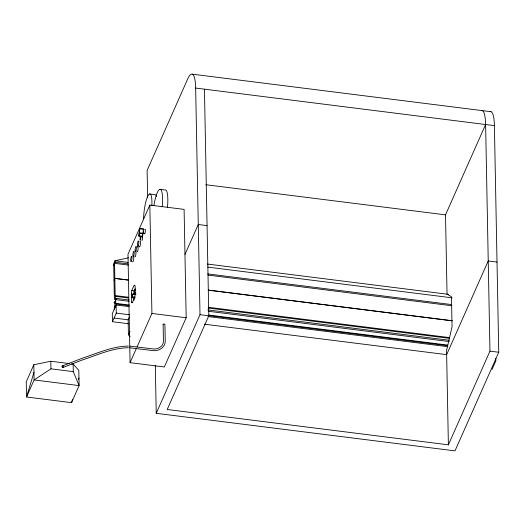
<?xml version="1.0" encoding="UTF-8"?>
<svg xmlns="http://www.w3.org/2000/svg" width="525" height="525" viewBox="0 0 525 525"><rect width="100%" height="100%" fill="white"/><g stroke="black" fill="none" stroke-linecap="round" stroke-linejoin="round"><path stroke-width="0.79" d="M143.43 229.005L142.603 236.394L138.856 236.014L139.65 228.631L143.43 229.005A2.356 0.492 -82.8 0 1 143.568 231.164A2.356 0.492 -82.8 0 1 142.944 233.513L142.682 233.586A2.356 0.492 -82.8 0 1 142.583 233.382M138.856 236.014L139.919 228.565M142.373 236.453L142.682 233.586M131.355 294.112L131.782 290.555L134.229 285.036L135.102 285.666L135.26 294.085L134.61 297.485L132.241 302.813L131.513 302.302L131.355 294.112L133.987 294.44L134.157 293.022M114.942 307.637L115.132 306.154L115.428 306.534M128.546 297.248L115.539 295.614L115.073 299.709L114.365 299.04L113.689 263.714L115.001 260.754L128.494 257.814M129.097 305.616L116.097 303.982L115.369 303.299L115.986 298.377L128.993 300.011M33.968 372.35L26.539 396.998L71.531 402.655L79.104 385.593L78.809 370.414L73.132 364.048L71.538 363.851M71.531 402.655L72.457 399.577M78.494 379.542L78.953 378.007M129.918 346.139L152.572 348.882C157.684 349.794 163.754 346.356 163.439 340.902L163.118 324.306L164.036 323.905L164.922 324.325L165.244 340.968C165.5 347.517 158.379 351.619 152.453 350.542L129.839 347.799M33.823 364.757L26.25 381.819L26.539 396.998L34.112 379.936L33.823 364.757L50.813 361.246L69.142 363.549M113.715 265.217L115.034 262.257L115.001 260.754L128.021 262.395M114.004 280.252L114.837 278.375L128.658 280.114L114.844 278.368M149.835 205.085L127.988 254.29L130.069 362.663L164.338 366.975L186.178 317.763L184.098 209.39L149.835 205.085L151.915 313.451L137.018 347.005M115.539 295.614L115.185 296.402L114.548 263.347L128.369 265.079M116.045 302.111L114.424 301.908L114.063 302.715L114.955 304.106L114.188 309.33M115.986 298.377L115.126 302.433L114.424 301.908M128.704 323.767L112.448 321.727L116.268 313.11L116.097 303.982M135.247 294.459L132.608 294.125L132.215 295.017L132.267 297.721L134.905 298.049M135.798 290.187L134.479 290.023L133.954 291.211L134.013 294.125L135.988 294.374M135.338 288.816L134.42 290.889L131.782 290.555M132.267 297.721L132.608 294.125M134.013 294.125L134.538 292.943L134.479 290.023M130.174 336.525L128.428 334.838L128.139 319.804L129.393 316.988M128.428 334.838L129.99 331.314M130.069 362.663L136.356 348.495M184.964 254.481L198.273 224.503L207.06 225.606M490.199 111.694A31.205 6.53 -82.8 0 1 494.399 125.626L498.75 352.249L454.978 450.87L156.233 413.306L200.005 314.685L195.654 88.062A31.205 6.53 -82.8 0 0 187.615 79.157L147.125 170.389L147.637 197.308M204.442 89.165L208.793 315.794L167.206 409.48L448.383 444.833L489.963 351.146L485.612 124.517A31.205 6.53 -82.8 0 0 481.412 110.591M448.383 444.833L446.572 350.47L452.051 326.793L451.474 296.737L447.038 294.177L445.515 214.856L485.612 124.517M492.03 369.449L495.856 360.833L495.81 358.398M73.277 371.641L50.958 368.832L34.112 379.936L79.104 385.593L73.277 371.641L73.132 364.048M128.369 346.073C112.376 346.244 97.401 353.273 82.418 358.175L62.554 365.879L62.6 367.395M63.053 366.135L62.737 365.932A0.906 0.728 23.9 0 0 62.541 367.375L62.764 367.434A0.906 0.728 23.9 0 0 63.63 366.791M63.203 367.388L82.819 359.783C97.663 354.933 112.501 347.944 128.343 347.74M62.554 365.879L62.902 365.971M192.308 74.169L491.052 111.727M195.654 88.062L494.399 125.626M205.787 184.715L445.515 214.856M159.81 189.302L165.08 189.971A20.285 4.246 -82.8 0 1 167.468 207.427M149.605 193.988L154.875 194.65A17.207 3.603 -82.8 0 1 156.496 196.448M497.017 262.067L488.23 260.958L446.65 354.644L204.481 324.201M140.359 228.723L143.167 229.077M139.427 232.851L142.938 233.297M142.912 233.54L139.164 233.139M139.092 235.955L142.603 236.394M207.309 264.036L448.639 294.374M207.769 267.113L452.123 297.832M115.034 262.257L128.034 263.891M207.69 273.912L451.533 304.566M208.025 275.093L451.867 305.753M452.156 320.775L208.313 290.122L452.156 320.788M134.538 292.943L135.857 293.108M132.661 296.835L135.299 297.163M208.202 307.263L449.603 337.614M115.553 296.363L128.559 298.003M208.215 308.017L449.617 338.369M207.834 309.927L449.242 340.279M116.012 299.65L129.019 301.284M208.674 311.299L449.269 341.552M131.513 302.302L132.825 302.466M115.369 303.299L129.183 305.038M208.838 315.053L447.805 345.096M208.753 315.63L447.727 345.68M200.005 314.685L208.793 315.794M489.963 351.146L498.75 352.249M129.117 306.626L116.117 304.992L112.291 313.609L112.448 321.727M207.966 316.542L447.74 346.684M151.915 313.451L186.178 317.763M116.268 313.11L129.55 314.777M114.082 318.038L128.139 319.804M163.557 324.673L163.118 324.306M155.315 365.551L156.233 413.306M134.052 297.721L134.098 300.175M50.813 361.246L50.958 368.832M133.619 256.843A2.717 0.571 -82.8 0 1 133.442 260.466A2.717 0.571 -82.8 0 1 132.53 261.66M135.857 251.816A2.717 0.571 -82.8 0 1 135.673 255.432A2.717 0.571 -82.8 0 1 134.761 256.633M137.458 247.019A2.717 0.571 -82.8 0 1 138.095 249.119A2.717 0.571 -82.8 0 1 136.953 251.685M139.965 241.303A2.901 0.604 -82.8 0 1 140.411 244.243A2.901 0.604 -82.8 0 1 139.243 246.599M142.039 237.7A1.627 0.341 -82.8 0 1 142.524 237.477A1.627 0.341 -82.8 0 1 142.354 239.623A1.627 0.341 -82.8 0 1 141.835 240.22M144.775 229.563A2.356 0.492 -82.8 0 1 145.379 230.068A2.356 0.492 -82.8 0 1 144.952 233.218A2.356 0.492 -82.8 0 1 144.277 233.257M143.601 218.866A17.207 3.603 -82.8 0 1 148.253 195.293A17.207 3.603 -82.8 0 1 151.85 205.682M153.943 205.314A20.285 4.246 -82.8 0 1 160.21 189.289A20.285 4.246 -82.8 0 1 162.199 206.765M133.763 255.793A2.717 0.571 -82.8 0 0 133.987 251.363A2.717 0.571 -82.8 0 0 132.904 254.848A2.717 0.571 -82.8 0 0 133.763 255.793M135.955 250.852A2.717 0.571 -82.8 0 0 136.178 246.415A2.717 0.571 -82.8 0 0 135.102 249.9A2.717 0.571 -82.8 0 0 135.955 250.852M138.298 245.726A2.901 0.604 -82.8 0 0 138.534 240.995A2.901 0.604 -82.8 0 0 137.386 244.716A2.901 0.604 -82.8 0 0 138.298 245.726M140.536 239.63A1.627 0.341 -82.8 0 0 140.667 236.972A1.627 0.341 -82.8 0 0 140.018 239.059A1.627 0.341 -82.8 0 0 140.536 239.63M131.526 260.827A2.717 0.571 -82.8 0 0 131.749 256.39A2.717 0.571 -82.8 0 0 130.673 259.875A2.717 0.571 -82.8 0 0 131.526 260.827"/></g></svg>
